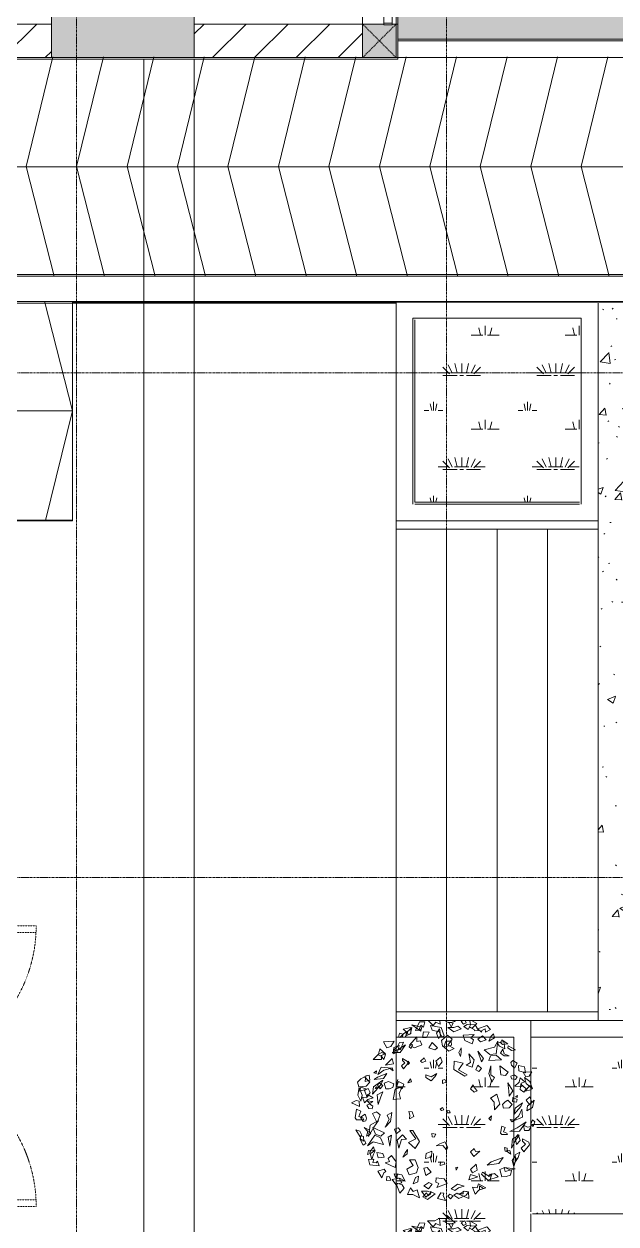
# Model space of a CAD drawing. Header units: millimetres. Extents: x 5359 to 218750, y -16347 to 109893.
# Drawn here: x 52440 to 55959, y 46376 to 53512 of the extents above; entities that cross this region are included whole.
import ezdxf

# ---------------------------------------------------------------- set-up
doc = ezdxf.new("R2010")
doc.units = ezdxf.units.MM
for name, pattern in [('Dash', [6, 3, -3]), ('Grid Line', [22.225, 12.7, -3.175, 3.175, -3.175]), ('IMPORT-Overhead', [3.96875, 2.38125, -1.5875]), ('NET VAN', [1.06, 0.53, -0.53])]:
    doc.linetypes.add(name, pattern=pattern)
for name, color, linetype, lineweight in [('0-1', 7, 'Continuous', 5), ('A-AREA-1', 41, 'IMPORT-Overhead', 9), ('A-DETL-GENF-2', 9, 'NET VAN', 9), ('A-DETL-THIN', 151, 'Continuous', 9), ('A-DOOR', 31, 'Continuous', 9), ('A-DOOR-FRAM', 31, 'Continuous', 9), ('A-FLOR', 192, 'Continuous', 9), ('A-FLOR-HRAL', 11, 'Continuous', 9), ('A-FLOR-PATT', 8, 'Continuous', 9), ('A-WALL', 113, 'Continuous', 9), ('A-WALL-3', 113, 'Continuous', 18), ('A-WALL-PATT-3', 111, 'Continuous', 9), ('G-IMPT', 8, 'Continuous', 9), ('L-PLNT', 71, 'Continuous', 9), ('M-EQPM', 50, 'Continuous', 9), ('S-BEAM-1', 9, 'Continuous', 9), ('S-COLS', 52, 'Continuous', 9), ('S-COLS-1', 253, 'Continuous', 5), ('S-COLS-2', 53, 'Continuous', 18), ('S-COLS-4', 52, 'Continuous', 18), ('S-COLS-5', 52, 'Dash', 9), ('S-COLS-HDLN', 52, 'Dash', 9), ('S-GRID-1', 1, 'Grid Line', 9), ('S-STRS', 31, 'Continuous', 9)]:
    doc.layers.add(name, color=color, linetype=linetype, lineweight=lineweight)
pattern_1 = [(45, (0, 0), (-124.4508, 124.4508), [])]
pattern_2 = [(0, (167.64, 11.2), (558.8, 558.8), [83.82, -16.764, 22.352, -16.764, -419.1]), (0, (167.64, 11.2), (558.8, 558.8), [-139.7, 83.82, -335.28]), (0, (139.7, 27.94), (558.8, 558.8), [55.88, -41.91, 83.82, -41.91, -335.28]), (0, (139.7, 27.94), (558.8, 558.8), [-223.52, 55.88, -279.4]), (0, (335.3, 251.46), (558.8, 558.8), [69.85, -27.94, 69.85, -391.16]), (0, (55.9, 363.2), (558.8, 558.8), [27.94, -55.88, 27.94, -447.04]), (90, (111.76, 363.2), (-558.8, 558.8), [50.292, -508.508]), (90, (279.4, 27.94), (-558.8, 558.8), [55.88, -502.92]), (90, (419.1, 251.46), (-558.8, 558.8), [55.88, -502.92]), (45, (352.04, 22.35), (0, 558.7996), [55.88, -734.383]), (135, (206.76, 22.35), (-558.7996, 0), [55.88, -734.383]), (63.435, (335.28, 25.15), (-0.0005, 558.8001), [55.88, -1193.635]), (75.964, (307.34, 27.94), (-0.00237, 558.80038), [55.88, -2248.111]), (75.964, (447.04, 251.46), (-0.00237, 558.80038), [44.704, -2259.287]), (75.964, (122.94, 363.22), (-0.00237, 558.80038), [39.116, -2264.875]), (104.036, (251.46, 27.94), (0.00237, 558.80038), [55.88, -2248.111]), (104.036, (391.16, 251.46), (0.00237, 558.80038), [44.704, -2259.287]), (104.036, (100.58, 363.22), (0.00237, 558.80038), [39.116, -2264.875]), (116.565, (223.52, 25.15), (0.0005, 558.8001), [55.88, -1193.634])]

# ---------------------------------------------------------------- blocks, each defined once
blk = doc.blocks.new('NCV_TKTC_KET CAU_rvt-1-TKCS_MB ĐỊNH VỊ CỔNG-HÀNG RÀO')
at = {"layer": 'S-COLS-1'}
blk.add_hatch(color=256, dxfattribs=at).paths.add_polyline_path([(53452.6, 53311.9), (53452.6, 53761.9), (52602.6, 53761.9), (52602.6, 53311.9)])
at = {"layer": 'S-BEAM-1'}
blk.add_line((54452.6, 56633.3), (54452.6, 53511.9), dxfattribs=at)
at = {"layer": 'S-COLS-2'}
for p, q in [((52602.6, 53761.9), (52602.6, 53311.9)), ((53452.6, 53311.9), (53452.6, 53761.9)), ((52602.6, 53311.9), (53452.6, 53311.9))]:
    blk.add_line(p, q, dxfattribs=at)
blk = doc.blocks.new('Railing - 50 x 10mm-1251311-TKCS_MB ĐỊNH VỊ CỔNG-HÀNG RÀO')
at = {"layer": 'A-FLOR-HRAL'}
for p, q in [((25, 5), (-25, 5)), ((-25, 5), (-25, -5)), ((25, -5), (25, 5)), ((-25, -5), (25, -5))]:
    blk.add_line(p, q, dxfattribs=at)
blk = doc.blocks.new('Railing - Railing-1598497-TKCS_MB ĐỊNH VỊ CỔNG-HÀNG RÀO')
at = {"layer": 'A-FLOR-HRAL'}
for p, q in [((54578.6, 56630.3), (54578.6, 53516.9)), ((54628.6, 53516.9), (54628.6, 56630.3))]:
    blk.add_line(p, q, dxfattribs=at)
for p in [(54603.6, 56635.3), (54603.6, 53511.9)]:
    blk.add_blockref('Railing - 50 x 10mm-1251311-TKCS_MB ĐỊNH VỊ CỔNG-HÀNG RÀO', p)
blk = doc.blocks.new('CAY BACH TRINH - CAY BACH TRINH_dwg-V306-TKCS_MB ĐỊNH VỊ CỔNG-HÀNG RÀO')
at = {"layer": 'G-IMPT', "flags": 128}
for points in [[(-578, 1452), (-505, 1613), (-404, 1608), (-431, 1511), (-482, 1548), (-505, 1489), (-486, 1456)], [(121, 1587), (40, 1602), (86, 1521)], [(533, 1553), (590, 1452), (520, 1446), (509, 1467), (423, 1512), (399, 1468), (319, 1525), (383, 1562)], [(-874, 1403), (-896, 1328), (-826, 1327), (-809, 1379)], [(-870, 1320), (-769, 1323), (-719, 1438), (-798, 1395)], [(-715, 1368), (-728, 1408), (-805, 1472), (-663, 1508), (-663, 1385)], [(-648, 1504), (-672, 1392), (-758, 1347), (-746, 1419), (-706, 1444)], [(-477, 1437), (-459, 1512), (-646, 1555)], [(-428, 1425), (-446, 1319), (-376, 1318), (-327, 1420)], [(-83, 1327), (-48, 1351), (-99, 1506), (-301, 1542), (-270, 1454), (-140, 1428)], [(-133, 1478), (-191, 1403), (-152, 1303), (-113, 1353)], [(14, 1366), (-94, 1266), (-74, 1166), (43, 1066), (140, 1116), (23, 1178), (101, 1291)], [(23, 1503), (131, 1428), (267, 1478), (209, 1528), (131, 1503)], [(511, 1378), (306, 1366), (335, 1266), (472, 1203), (501, 1278), (452, 1316)], [(579, 1478), (745, 1541), (813, 1466), (725, 1416), (716, 1478), (657, 1453), (647, 1416)], [(667, 1353), (579, 1291), (628, 1241), (735, 1278)], [(871, 1391), (823, 1341), (784, 1253), (891, 1316)], [(-1174, 1238), (-1112, 1130), (-1037, 1152), (-972, 1252)], [(-766, 1181), (-866, 1042), (-1009, 1038), (-900, 1094)], [(-996, 1019), (-915, 1047), (-883, 1171), (-978, 1137)], [(-989, 1076), (-860, 1099), (-799, 1231), (-876, 1225), (-913, 1152)], [(-697, 1145), (-671, 1210), (-634, 1180), (-660, 1114)], [(-556, 1333), (-692, 1179), (-600, 1129), (-460, 1181), (-492, 1255), (-553, 1247)], [(-269, 1228), (-328, 1128), (-220, 1091), (-172, 1128)], [(-50, 1140), (92, 1178), (86, 1252), (-14, 1249)], [(267, 1128), (228, 1041), (257, 966), (267, 1041)], [(696, 1091), (891, 1141), (949, 1253), (920, 1016), (803, 1003)], [(1064, 1244), (1080, 1108), (985, 1158), (937, 1212)], [(1027, 1278), (998, 1228), (1037, 1191), (1135, 1203)], [(1144, 1166), (1135, 1128), (1203, 1078), (1281, 1091)], [(-1364, 914), (-1208, 910), (-1218, 988), (-1136, 1017), (-1240, 1107), (-1267, 1010)], [(-1164, 910), (-1135, 1007), (-1204, 1044), (-1282, 1000), (-1216, 980)], [(-1010, 928), (-1137, 803), (-990, 828)], [(-840, 791), (-799, 735), (-718, 839), (-724, 876), (-821, 927), (-821, 894), (-775, 847)], [(-415, 941), (-483, 878), (-454, 853), (-386, 878)], [(-113, 953), (-201, 878), (-152, 778), (-84, 866)], [(413, 1016), (443, 853), (365, 803), (472, 766), (511, 903)], [(647, 866), (579, 1066), (686, 928)], [(813, 978), (784, 891), (1018, 903), (920, 991)], [(1047, 1103), (998, 1028), (1066, 978), (1164, 978), (1066, 1016)], [(-1302, 703), (-1351, 666), (-1312, 653)], [(-1279, 631), (-1217, 768), (-1027, 752), (-1169, 714)], [(-993, 702), (-1009, 756), (-1064, 751)], [(-717, 878), (-717, 816), (-688, 841)], [(140, 878), (131, 728), (335, 603), (384, 628), (218, 716), (306, 841)], [(579, 803), (540, 716), (599, 691), (647, 741)], [(823, 791), (784, 653), (842, 491), (891, 578), (823, 628)], [(988, 791), (1008, 628), (1096, 616), (1144, 678)], [(1261, 753), (1203, 803), (1193, 853), (1232, 891), (1310, 841)], [(1339, 702), (1463, 665), (1444, 774), (1337, 802)], [(1422, 673), (1471, 586), (1531, 604), (1583, 684)], [(-1595, 553), (-1527, 591), (-1429, 491), (-1497, 416), (-1634, 403), (-1653, 491)], [(-1424, 524), (-1440, 618), (-1501, 607), (-1513, 501)], [(-1380, 266), (-1361, 403), (-1185, 528), (-1224, 441)], [(-1109, 650), (-1174, 560), (-1345, 537), (-1285, 585)], [(-1283, 435), (-1251, 475), (-1188, 428), (-1232, 366)], [(-1065, 367), (-1127, 366), (-1158, 473), (-1082, 500), (-981, 458), (-1000, 389)], [(-942, 366), (-893, 503), (-795, 453), (-825, 366), (-873, 403)], [(-721, 477), (-654, 499), (-671, 550)], [(-220, 591), (-289, 516), (-386, 578), (-386, 628), (-289, 591), (-181, 653)], [(-74, 528), (-35, 541), (-6, 491), (-74, 466)], [(1135, 478), (1232, 328), (1164, 228), (1154, 328)], [(1310, 591), (1252, 628), (1193, 603), (1203, 553), (1281, 541)], [(1270, 413), (1394, 410), (1386, 473), (1452, 496), (1368, 568), (1347, 490)], [(1378, 453), (1369, 353), (1437, 303), (1476, 366)], [(1447, 578), (1476, 466), (1593, 366), (1544, 503)], [(-1597, 135), (-1570, 248), (-1626, 391), (-1648, 247)], [(-1619, 320), (-1482, 361), (-1595, 398)], [(-1363, 198), (-1471, 259), (-1494, 200), (-1562, 210), (-1523, 107), (-1467, 166)], [(-1478, 213), (-1422, 297), (-1459, 373), (-1523, 336)], [(-1328, 370), (-1279, 378), (-1302, 402)], [(-1274, 77), (-1290, 255), (-1183, 312), (-1221, 219)], [(-855, 181), (-881, 279), (-825, 405), (-958, 362), (-994, 169)], [(491, 441), (443, 366), (511, 303), (569, 328), (521, 378)], [(813, 191), (881, 116), (891, -22), (988, 78), (930, 266)], [(1319, 245), (1280, 215), (1311, 205)], [(1553, 425), (1451, 325), (1568, 345)], [(-1619, 40), (-1622, 139), (-1683, 152), (-1767, 105)], [(-1482, 60), (-1448, -1), (-1384, -6), (-1369, 43), (-1433, 90)], [(-1478, 141), (-1429, 91), (-1371, 128)], [(-74, 16), (-123, -9), (-94, -34), (-55, -22)], [(1085, 125), (1140, 155), (1218, 75), (1163, 15), (1054, 5), (1038, 75)], [(1310, 166), (1300, 116), (1222, 128), (1232, 203)], [(1256, -105), (1272, 5), (1412, 105), (1381, 35)], [(1476, 153), (1534, 78), (1583, 116), (1544, 216)], [(1624, 156), (1594, 16), (1487, -41), (1502, 50), (1551, 81)], [(-1595, -47), (-1673, -9), (-1702, -172), (-1673, -209), (-1536, -209), (-1556, -172), (-1634, -147)], [(-1515, -106), (-1486, -178), (-1501, -227), (-1553, -242), (-1599, -161)], [(-1449, -521), (-1419, -309), (-1263, -222), (-1351, -346)], [(-1291, -267), (-1232, -115), (-1304, -62), (-1376, -95)], [(-1145, -345), (-1046, -242), (-1021, -71), (-1105, -125), (-1069, -201)], [(-688, -191), (-610, -147), (-641, -60), (-704, -55), (-685, -122)], [(11, -79), (65, -80), (51, -44), (11, -37)], [(832, -134), (784, -184), (823, -222)], [(1179, -205), (1218, -245), (1264, -215)], [(1398, -9), (1408, -159), (1232, -234), (1339, -134)], [(1563, -293), (1595, -211), (1641, -250), (1609, -331)], [(-1604, -526), (-1578, -497), (-1615, -421), (-1690, -396)], [(-1489, -516), (-1411, -473), (-1448, -396), (-1534, -351), (-1465, -430)], [(-1224, -515), (-1157, -451), (-1369, -353), (-1324, -476)], [(-935, -470), (-860, -411), (-900, -361), (-966, -383)], [(-582, -741), (-504, -613), (-626, -407), (-681, -406), (-575, -561), (-711, -631)], [(1085, -355), (1023, -325), (999, -455), (1023, -485), (1132, -485), (1116, -455), (1054, -435)], [(1477, -247), (1352, -421), (1173, -426), (1309, -356)], [(1427, -309), (1447, -409), (1525, -409), (1573, -334), (1505, -346)], [(-1553, -680), (-1504, -649), (-1521, -598), (-1613, -563)], [(-1546, -521), (-1536, -609), (-1595, -596), (-1604, -509)], [(-1173, -669), (-1368, -622), (-1473, -694), (-1336, -498), (-1227, -542)], [(-1024, -493), (-1058, -702), (-1088, -530)], [(-888, -735), (-838, -578), (-745, -570), (-823, -487), (-921, -590)], [(-229, -532), (-269, -525), (-272, -467), (-200, -477)], [(-129, -656), (-34, -622), (23, -722), (0, -767), (-69, -688), (-193, -693)], [(1202, -735), (1225, -565), (1350, -495), (1280, -595)], [(1330, -484), (1271, -546), (1300, -671), (1369, -596)], [(1384, -736), (1435, -805), (1537, -675), (1529, -628), (1408, -565), (1408, -607), (1465, -665)], [(-1468, -852), (-1402, -831), (-1326, -772), (-1450, -777)], [(-1390, -946), (-1429, -809), (-1361, -709), (-1332, -796), (-1361, -846)], [(-1270, -915), (-1163, -901), (-1183, -834), (-1295, -817)], [(-1144, -1010), (-957, -1095), (-936, -993), (-1027, -873), (-1088, -926), (-1063, -982)], [(-811, -903), (-736, -844), (-727, -764), (-770, -826)], [(-393, -926), (-281, -901), (-277, -790), (-378, -835)], [(614, -795), (506, -893), (444, -803), (510, -740), (536, -796)], [(1124, -735), (1132, -805), (1085, -795), (1077, -725)], [(1193, -846), (1173, -780), (1104, -785)], [(1249, -1075), (1218, -965), (1272, -885), (1295, -955), (1272, -995)], [(1359, -809), (1271, -859), (1281, -984), (1330, -909)], [(-1251, -1066), (-1426, -1044), (-1452, -946), (-1351, -943), (-1371, -1002), (-1308, -1008), (-1282, -979)], [(-698, -1231), (-557, -1193), (-527, -1096), (-584, -953), (-693, -951), (-619, -1061), (-741, -1124)], [(-384, -1242), (-286, -1181), (-363, -1098), (-424, -1108)], [(-120, -1056), (-31, -1033), (-45, -997), (-117, -988)], [(176, -1143), (205, -1087), (168, -1096)], [(550, -1034), (443, -1134), (482, -1196), (569, -1146)], [(1048, -911), (967, -1024), (753, -1052), (829, -993)], [(1103, -1266), (1025, -1267), (986, -1133), (1081, -1099), (1208, -1151), (1184, -1238)], [(1066, -1096), (1086, -1171), (1271, -1121)], [(-1130, -1172), (-1165, -1196), (-1203, -1289), (-1280, -1164), (-1162, -1128)], [(-1117, -1335), (-1039, -1334), (-1059, -1267), (-1114, -1266)], [(-883, -1296), (-1010, -1321), (-942, -1409), (-834, -1384)], [(-771, -1348), (-831, -1232), (-975, -1212), (-947, -1284), (-866, -1298)], [(-622, -1399), (-535, -1360), (-523, -1254), (-580, -1280)], [(-180, -1469), (12, -1396), (-45, -1309), (-194, -1290), (-200, -1370), (-142, -1392)], [(411, -1324), (581, -1272), (441, -1226)], [(667, -1184), (647, -1221), (764, -1334), (959, -1271), (891, -1209), (764, -1246)], [(775, -1261), (835, -1251), (807, -1222)], [(-872, -1573), (-787, -1482), (-829, -1416), (-944, -1384)], [(-505, -1659), (-547, -1509), (-620, -1542), (-671, -1472), (-727, -1598), (-626, -1595)], [(-386, -1646), (-464, -1534), (-357, -1534), (-289, -1559)], [(-215, -1584), (-355, -1693), (-443, -1641), (-373, -1567), (-346, -1624), (-297, -1583), (-299, -1545)], [(-336, -1491), (-270, -1405), (-332, -1372), (-423, -1439)], [(323, -1445), (199, -1404), (83, -1492), (153, -1523), (221, -1476)], [(228, -1671), (131, -1609), (189, -1571), (209, -1584), (306, -1584), (306, -1534), (404, -1546), (365, -1609)], [(411, -1674), (406, -1550), (330, -1534), (226, -1592)], [(731, -1476), (595, -1400), (567, -1474), (481, -1461), (531, -1590), (600, -1516)], [(608, -1509), (686, -1484), (608, -1434)], [(-55, -1574), (-63, -1616), (-24, -1708), (-167, -1674), (-109, -1565)], [(69, -1680), (123, -1624), (62, -1590), (23, -1629)]]:
    blk.add_lwpolyline(points, close=True, dxfattribs=at)
for points in [[(-342, 1637), (-250, 1541), (-201, 1603), (-123, 1566), (-128, 1637)], [(-23, 1637), (-25, 1628), (43, 1591), (160, 1616), (135, 1637)], [(307, 1637), (267, 1616), (316, 1566), (365, 1591), (343, 1637)], [(423, 1516), (443, 1553), (434, 1637)], [(459, 1637), (560, 1578), (472, 1491), (423, 1516)]]:
    blk.add_lwpolyline(points, dxfattribs=at)
blk = doc.blocks.new('CAY BACH TRINH - CAY BACH TRINH-V307-TKCS_MB ĐỊNH VỊ CỔNG-HÀNG RÀO')
at = {"xscale": 0.3200000000000001, "yscale": 0.3200000000000001, "zscale": 0.3200000000000001}
blk.add_blockref('CAY BACH TRINH - CAY BACH TRINH_dwg-V306-TKCS_MB ĐỊNH VỊ CỔNG-HÀNG RÀO', (0, 0), dxfattribs=at)
blk = doc.blocks.new('CAY BACH TRINH - CAY BACH TRINH_dwg-V308-TKCS_MB ĐỊNH VỊ CỔNG-HÀNG RÀO')
at = {"layer": 'G-IMPT'}
for p, q in [((1250, 1108), (1144, 1166)), ((1568, 345), (1562, 375)), ((-937, 174), (-855, 181)), ((1562, 92), (1624, 156)), ((-1376, -95), (-1291, -267)), ((1250, -214), (1179, -205)), ((1250, -649), (1202, -735)), ((1250, -1119), (1066, -1096))]:
    blk.add_line(p, q, dxfattribs=at)
at = {"layer": 'G-IMPT', "flags": 128}
for points in [[(-578, 1452), (-505, 1613), (-404, 1608), (-431, 1511), (-482, 1548), (-505, 1489), (-486, 1456)], [(-357, 1653), (-250, 1541), (-201, 1603), (-123, 1566), (-133, 1703), (-220, 1653)], [(7, 1749), (-25, 1628), (43, 1591), (160, 1616)], [(121, 1587), (40, 1602), (86, 1521)], [(335, 1653), (267, 1616), (316, 1566), (365, 1591)], [(533, 1553), (590, 1452), (520, 1446), (509, 1467), (423, 1512), (399, 1468), (319, 1525), (383, 1562)], [(423, 1516), (443, 1553), (433, 1653), (560, 1578), (472, 1491)], [(-874, 1403), (-896, 1328), (-826, 1327), (-809, 1379)], [(-870, 1320), (-769, 1323), (-719, 1438), (-798, 1395)], [(-715, 1368), (-728, 1408), (-805, 1472), (-663, 1508), (-663, 1385)], [(-648, 1504), (-672, 1392), (-758, 1347), (-746, 1419), (-706, 1444)], [(-477, 1437), (-459, 1512), (-646, 1555)], [(-428, 1425), (-446, 1319), (-376, 1318), (-327, 1420)], [(-83, 1327), (-48, 1351), (-99, 1506), (-301, 1542), (-270, 1454), (-140, 1428)], [(-133, 1478), (-191, 1403), (-152, 1303), (-113, 1353)], [(14, 1366), (-94, 1266), (-74, 1166), (43, 1066), (140, 1116), (23, 1178), (101, 1291)], [(23, 1503), (131, 1428), (267, 1478), (209, 1528), (131, 1503)], [(511, 1378), (306, 1366), (335, 1266), (472, 1203), (501, 1278), (452, 1316)], [(579, 1478), (745, 1541), (813, 1466), (725, 1416), (716, 1478), (657, 1453), (647, 1416)], [(667, 1353), (579, 1291), (628, 1241), (735, 1278)], [(871, 1391), (823, 1341), (784, 1253), (891, 1316)], [(-697, 1145), (-671, 1210), (-634, 1180), (-660, 1114)], [(-556, 1333), (-692, 1179), (-600, 1129), (-460, 1181), (-492, 1255), (-553, 1247)], [(-269, 1228), (-328, 1128), (-220, 1091), (-172, 1128)], [(-50, 1140), (92, 1178), (86, 1252), (-14, 1249)], [(267, 1128), (228, 1041), (257, 966), (267, 1041)], [(696, 1091), (891, 1141), (949, 1253), (920, 1016), (803, 1003)], [(1064, 1244), (1080, 1108), (985, 1158), (937, 1212)], [(1027, 1278), (998, 1228), (1037, 1191), (1135, 1203)], [(-840, 791), (-799, 735), (-718, 839), (-724, 876), (-821, 927), (-821, 894), (-775, 847)], [(-415, 941), (-483, 878), (-454, 853), (-386, 878)], [(-113, 953), (-201, 878), (-152, 778), (-84, 866)], [(413, 1016), (443, 853), (365, 803), (472, 766), (511, 903)], [(647, 866), (579, 1066), (686, 928)], [(813, 978), (784, 891), (1018, 903), (920, 991)], [(1047, 1103), (998, 1028), (1066, 978), (1164, 978), (1066, 1016)], [(-717, 878), (-717, 816), (-688, 841)], [(140, 878), (131, 728), (335, 603), (384, 628), (218, 716), (306, 841)], [(579, 803), (540, 716), (599, 691), (647, 741)], [(823, 791), (784, 653), (842, 491), (891, 578), (823, 628)], [(988, 791), (1008, 628), (1096, 616), (1144, 678)], [(-721, 477), (-654, 499), (-671, 550)], [(-220, 591), (-289, 516), (-386, 578), (-386, 628), (-289, 591), (-181, 653)], [(-74, 528), (-35, 541), (-6, 491), (-74, 466)], [(1135, 478), (1232, 328), (1164, 228), (1154, 328)], [(491, 441), (443, 366), (511, 303), (569, 328), (521, 378)], [(813, 191), (881, 116), (891, -22), (988, 78), (930, 266)], [(-74, 16), (-123, -9), (-94, -34), (-55, -22)], [(1085, 125), (1140, 155), (1218, 75), (1163, 15), (1054, 5), (1038, 75)], [(-1515, -106), (-1486, -178), (-1501, -227), (-1553, -242), (-1599, -161)], [(-1449, -521), (-1419, -309), (-1263, -222), (-1351, -346)], [(-688, -191), (-610, -147), (-641, -60), (-704, -55), (-685, -122)], [(11, -79), (65, -80), (51, -44), (11, -37)], [(832, -134), (784, -184), (823, -222)], [(1563, -293), (1595, -211), (1641, -250), (1609, -331)], [(-1604, -526), (-1578, -497), (-1615, -421), (-1690, -396)], [(-1489, -516), (-1411, -473), (-1448, -396), (-1534, -351), (-1465, -430)], [(-1224, -515), (-1157, -451), (-1369, -353), (-1324, -476)], [(-935, -470), (-860, -411), (-900, -361), (-966, -383)], [(-582, -741), (-504, -613), (-626, -407), (-681, -406), (-575, -561), (-711, -631)], [(1085, -355), (1023, -325), (999, -455), (1023, -485), (1132, -485), (1116, -455), (1054, -435)], [(-1553, -680), (-1504, -649), (-1521, -598), (-1613, -563)], [(-1546, -521), (-1536, -609), (-1595, -596), (-1604, -509)], [(-1173, -669), (-1368, -622), (-1473, -694), (-1336, -498), (-1227, -542)], [(-1024, -493), (-1058, -702), (-1088, -530)], [(-888, -735), (-838, -578), (-745, -570), (-823, -487), (-921, -590)], [(-229, -532), (-269, -525), (-272, -467), (-200, -477)], [(-129, -656), (-34, -622), (23, -722), (0, -767), (-69, -688), (-193, -693)], [(-1468, -852), (-1402, -831), (-1326, -772), (-1450, -777)], [(-1390, -946), (-1429, -809), (-1361, -709), (-1332, -796), (-1361, -846)], [(-1270, -915), (-1163, -901), (-1183, -834), (-1295, -817)], [(-1144, -1010), (-957, -1095), (-936, -993), (-1027, -873), (-1088, -926), (-1063, -982)], [(-811, -903), (-736, -844), (-727, -764), (-770, -826)], [(-393, -926), (-281, -901), (-277, -790), (-378, -835)], [(614, -795), (506, -893), (444, -803), (510, -740), (536, -796)], [(1124, -735), (1132, -805), (1085, -795), (1077, -725)], [(1193, -846), (1173, -780), (1104, -785)], [(-1251, -1066), (-1426, -1044), (-1452, -946), (-1351, -943), (-1371, -1002), (-1308, -1008), (-1282, -979)], [(-698, -1231), (-557, -1193), (-527, -1096), (-584, -953), (-693, -951), (-619, -1061), (-741, -1124)], [(-384, -1242), (-286, -1181), (-363, -1098), (-424, -1108)], [(-120, -1056), (-31, -1033), (-45, -997), (-117, -988)], [(176, -1143), (205, -1087), (168, -1096)], [(550, -1034), (443, -1134), (482, -1196), (569, -1146)], [(1048, -911), (967, -1024), (753, -1052), (829, -993)], [(1103, -1266), (1025, -1267), (986, -1133), (1081, -1099), (1208, -1151), (1184, -1238)], [(-1130, -1172), (-1165, -1196), (-1203, -1289), (-1280, -1164), (-1162, -1128)], [(-1117, -1335), (-1039, -1334), (-1059, -1267), (-1114, -1266)], [(-883, -1296), (-1010, -1321), (-942, -1409), (-834, -1384)], [(-771, -1348), (-831, -1232), (-975, -1212), (-947, -1284), (-866, -1298)], [(-622, -1399), (-535, -1360), (-523, -1254), (-580, -1280)], [(-180, -1469), (12, -1396), (-45, -1309), (-194, -1290), (-200, -1370), (-142, -1392)], [(411, -1324), (581, -1272), (441, -1226)], [(667, -1184), (647, -1221), (764, -1334), (959, -1271), (891, -1209), (764, -1246)], [(775, -1261), (835, -1251), (807, -1222)], [(-872, -1573), (-787, -1482), (-829, -1416), (-944, -1384)], [(-505, -1659), (-547, -1509), (-620, -1542), (-671, -1472), (-727, -1598), (-626, -1595)], [(-386, -1646), (-464, -1534), (-357, -1534), (-289, -1559)], [(-215, -1584), (-355, -1693), (-443, -1641), (-373, -1567), (-346, -1624), (-297, -1583), (-299, -1545)], [(-336, -1491), (-270, -1405), (-332, -1372), (-423, -1439)], [(323, -1445), (199, -1404), (83, -1492), (153, -1523), (221, -1476)], [(228, -1671), (131, -1609), (189, -1571), (209, -1584), (306, -1584), (306, -1534), (404, -1546), (365, -1609)], [(411, -1674), (406, -1550), (330, -1534), (226, -1592)], [(731, -1476), (595, -1400), (567, -1474), (481, -1461), (531, -1590), (600, -1516)], [(608, -1509), (686, -1484), (608, -1434)], [(-55, -1574), (-63, -1616), (-24, -1708), (-167, -1674), (-109, -1565)], [(69, -1680), (123, -1624), (62, -1590), (23, -1629)]]:
    blk.add_lwpolyline(points, close=True, dxfattribs=at)
for points in [[(-937, 1085), (-860, 1099), (-799, 1231), (-876, 1225), (-913, 1152), (-937, 1128)], [(-766, 1181), (-866, 1042), (-937, 1040)], [(-937, 1075), (-900, 1094), (-766, 1181)], [(-937, 1039), (-915, 1047), (-883, 1171), (-937, 1151)], [(1144, 1166), (1135, 1128), (1203, 1078), (1250, 1086)], [(1250, 763), (1203, 803), (1193, 853), (1232, 891), (1250, 879)], [(1562, 652), (1583, 684), (1562, 682)], [(-937, 378), (-893, 503), (-795, 453), (-825, 366), (-873, 403), (-937, 368)], [(1250, 628), (1193, 603), (1203, 553), (1250, 546)], [(1562, 392), (1593, 366), (1562, 451)], [(-855, 181), (-881, 279), (-825, 405), (-937, 369)], [(1250, 124), (1222, 128), (1232, 203), (1250, 195)], [(1562, 100), (1583, 116), (1562, 169)], [(1624, 156), (1594, 16), (1562, -1)], [(-1688, -92), (-1702, -172), (-1673, -209), (-1536, -209), (-1556, -172), (-1634, -147), (-1612, -92)], [(-1291, -267), (-1232, -115), (-1263, -92)], [(-1145, -345), (-1046, -242), (-1024, -92)], [(-1054, -92), (-1105, -125), (-1069, -201), (-1145, -345)], [(1179, -205), (1218, -245), (1250, -224)], [(1250, -226), (1232, -234), (1250, -217)], [(1250, -424), (1173, -426), (1250, -386)], [(1562, -351), (1573, -334), (1562, -336)], [(1202, -735), (1225, -565), (1250, -551)], [(1066, -1096), (1086, -1171), (1250, -1127)], [(1249, -1075), (1218, -965), (1250, -917)]]:
    blk.add_lwpolyline(points, dxfattribs=at)
blk = doc.blocks.new('CAY BACH TRINH - CAY BACH TRINH-V309-TKCS_MB ĐỊNH VỊ CỔNG-HÀNG RÀO')
at = {"xscale": 0.3200000000000001, "yscale": 0.3200000000000001, "zscale": 0.3200000000000001}
blk.add_blockref('CAY BACH TRINH - CAY BACH TRINH_dwg-V308-TKCS_MB ĐỊNH VỊ CỔNG-HÀNG RÀO', (0, 0), dxfattribs=at)
blk = doc.blocks.new('TKTC_NAP THAM BE NUOC NGAM_260130 - TKTC_XREF_260130_NAP THAM BE NUOC NGAM_dwg-4013458-TKCS_MB ĐỊNH VỊ CỔNG-HÀNG RÀO')
at = {"layer": 'G-IMPT'}
for p, q in [((-150009, 148879.7), (-150009, 140124.7)), ((-149709, 148879.7), (-149709, 140124.7))]:
    blk.add_line(p, q, dxfattribs=at)
at = {"layer": 'G-IMPT', "flags": 128}
blk.add_lwpolyline([(-135209, 141315.1), (-135209, 153614.7), (-142034, 153614.7), (-142034, 148889.7), (-148499, 148889.7)], dxfattribs=at)
blk = doc.blocks.new('TKTC_NAP THAM BE NUOC NGAM_260130 - NẮP THĂM BỂ NƯỚC NGẦM-2336355-TKCS_MB ĐỊNH VỊ CỔNG-HÀNG RÀO')
blk.add_blockref('TKTC_NAP THAM BE NUOC NGAM_260130 - TKTC_XREF_260130_NAP THAM BE NUOC NGAM_dwg-4013458-TKCS_MB ĐỊNH VỊ CỔNG-HÀNG RÀO', (150009, -139814.7))
blk = doc.blocks.new('Top Rail Type - Top Rail_Internal_-2412085-TKCS_MB ĐỊNH VỊ CỔNG-HÀNG RÀO')
at = {"layer": 'A-FLOR-HRAL'}
for p, q in [((54652.6, 47586.7), (54652.6, 47636.7)), ((54652.6, 47636.7), (55852.6, 47636.7)), ((55852.6, 47636.7), (55852.6, 47586.7)), ((55852.6, 47586.7), (54652.6, 47586.7))]:
    blk.add_line(p, q, dxfattribs=at)
blk = doc.blocks.new('Top Rail Type - Top Rail_Internal_-V313-TKCS_MB ĐỊNH VỊ CỔNG-HÀNG RÀO')
at = {"layer": 'A-FLOR-HRAL'}
for p, q in [((54652.6, 47586.7), (54652.6, 47636.7)), ((55852.6, 47636.7), (54652.6, 47636.7)), ((55852.6, 47586.7), (55852.6, 47636.7)), ((55852.6, 47586.7), (54652.6, 47586.7))]:
    blk.add_line(p, q, dxfattribs=at)
blk = doc.blocks.new('Top Rail Type - Top Rail_Internal_-2412096-TKCS_MB ĐỊNH VỊ CỔNG-HÀNG RÀO')
at = {"layer": 'A-FLOR-HRAL'}
for p, q in [((54652.6, 50507.5), (54652.6, 50557.5)), ((54652.6, 50557.5), (55819.3, 50557.5)), ((55852.6, 50557.5), (55852.6, 50507.5)), ((55852.6, 50507.5), (54652.6, 50507.5))]:
    blk.add_line(p, q, dxfattribs=at)
blk = doc.blocks.new('Top Rail Type - Top Rail_Internal_-V314-TKCS_MB ĐỊNH VỊ CỔNG-HÀNG RÀO')
at = {"layer": 'A-FLOR-HRAL'}
for p, q in [((54652.6, 50507.5), (54652.6, 50557.5)), ((55819.3, 50557.5), (54652.6, 50557.5)), ((55852.6, 50507.5), (55852.6, 50557.5)), ((55852.6, 50507.5), (54652.6, 50507.5))]:
    blk.add_line(p, q, dxfattribs=at)
blk = doc.blocks.new('FD_07 - DIG_01-1800x2200-CỬA ĐI 2 CÁNH 2-2150742-TKCS_MB ĐỊNH VỊ CỔNG-HÀNG RÀO')
at = {"layer": 'A-DETL-GENF-2'}
for p, q in [((-860, 960), (-860, 100)), ((-820, 960), (-860, 960)), ((-820, 100), (-820, 960)), ((820, 100), (820, 960)), ((820, 960), (860, 960)), ((860, 960), (860, 100)), ((-860, 100), (-820, 100)), ((860, 100), (820, 100)), ((-835, -960), (-835, -100)), ((-835, -100), (-795, -100)), ((-795, -100), (-795, -960)), ((835, -100), (795, -100)), ((795, -100), (795, -960)), ((835, -960), (835, -100)), ((-795, -960), (-835, -960)), ((795, -960), (835, -960))]:
    blk.add_line(p, q, dxfattribs=at)
for centre, start, end in [((-860, 100), 0, 87.33412), ((860, 100), 92.66588, 180), ((-835, -100), 272.66588, 360), ((835, -100), 180, 267.33412)]:
    blk.add_arc(centre, 860, start, end, dxfattribs=at)
at = {"layer": 'A-DOOR'}
for p, q in [((-860, 100), (860, 100)), ((850, -100), (-850, -100))]:
    blk.add_line(p, q, dxfattribs=at)
at = {"layer": 'A-DOOR-FRAM'}
for p, q in [((-860, 100), (-900, 100)), ((-900, 100), (-900, -100)), ((-860, 60), (-860, 100)), ((900, 100), (860, 100)), ((860, 100), (860, 60)), ((900, -100), (900, 100)), ((-850, 60), (-860, 60)), ((-850, -100), (-850, 60)), ((860, 60), (850, 60)), ((850, 60), (850, -100)), ((-900, -100), (-850, -100)), ((850, -100), (900, -100))]:
    blk.add_line(p, q, dxfattribs=at)
blk = doc.blocks.new('G1_SOF - BO TRU - 200x200-3050151-TKCS_MB ĐỊNH VỊ CỔNG-HÀNG RÀO')
at = {"layer": 'S-COLS-HDLN'}
for p, q in [((-100, 100), (100, -100)), ((100, 100), (-100, -100))]:
    blk.add_line(p, q, dxfattribs=at)

msp = doc.modelspace()

# ---------------------------------------------------------------- hatches: boundary and pattern name
at = {"layer": 'A-FLOR-PATT'}
h = msp.add_hatch(dxfattribs=at)
h.set_pattern_fill('FP_14', color=256, style=0, pattern_type=2)
h.set_pattern_definition(pattern_2)
h.paths.add_polyline_path([(58617.9, 53421.9), (60142.5, 53421.9), (60143.5, 55396.3), (60152.5, 55396.3), (60152.5, 55386.3), (62152.6, 55386.3), (62152.6, 55396.3), (62264.5, 55404), (62363.6, 55422.4), (62460.7, 55452.1), (62556.4, 55494.2), (62631.4, 55536.5), (62713.7, 55596.1), (62789, 55664.9), (62859.7, 55747.3), (62914.6, 55828.1), (62954.4, 55900.2), (62992.6, 55992.4), (63020.3, 56088.3), (63037, 56186.7), (63042.6, 56286.3), (63042.1, 61272.4), (63034.9, 61462.3), (63015.3, 61651.4), (62983.2, 61838.9), (62938.5, 62025), (62881.4, 62208.3), (62811.9, 62388), (62731.2, 62561.6), (62635.7, 62735.2), (62551.3, 62870.1), (62422.4, 63045.9), (62319, 63170.9), (62188.6, 63309.2), (62048.9, 63438.9), (61900.8, 63559.3), (61744.8, 63669.8), (61581.4, 63770.1), (61411, 63859.5), (61234, 63937.8), (61050.3, 64004.7), (60898.6, 64050.6), (60714.7, 64093.3), (60528.6, 64124), (60340.9, 64142.4), (60152.6, 64148.6), (60152.6, 64158.6), (54662.6, 64158.6), (54661.5, 61501.9), (53462.6, 61501.9), (53462.6, 61511.9), (53452.6, 61511.9), (53452.7, 60435.3), (53462.6, 60435.3), (53463.1, 56843.3), (54662.6, 56843.3), (54662.6, 53421.9), (54680.5, 53421.9)])
h = msp.add_hatch(dxfattribs=at)
h.set_pattern_fill('FP_6', color=256, style=0, pattern_type=2)
h.set_pattern_definition([(50, (0, 0), (480.9661, -42.0786), [50.292, -553.212]), (355, (0, 0), (-93.0416, 504.3895), [40.234, -442.57]), (100.451, (40.1, -3.5), (387.9285, 462.3076), [42.742, -470.158]), (46.184, (0, 134.1), (715.649, -110.993), [75.438, -829.818]), (96.636, (59.64, 124.86), (626.7424, 653.2084), [64.112, -705.237]), (351.184, (0, 134.1), (626.7496, 653.2024), [60.35, -663.854]), (21, (67.06, 100.6), (400.2623, -269.9797), [50.292, -553.212]), (326, (67.06, 100.6), (163.1568, 486.2564), [40.234, -442.57]), (71.451, (100.4, 78.1), (563.421, 216.272), [42.742, -470.158]), (37.5, (0, 0), (8.15385, 223.22557), [7.376, -429.829, 7.376, -441.899, -444.246]), (37.5, (0, 0), (8.15385, 223.22557), [-886.48, 7.376, -436.87]), (7.5, (0, 0), (176.404, 264.477), [7.376, -248.778, 7.376, -419.771, -169.316]), (7.5, (0, 0), (176.404, 264.477), [-683.301, 7.376, -161.94]), (327.5, (-149.53, 0), (357.96023, -15.12452), [7.376, -160.264, 7.376, -515.661, -694.03]), (327.5, (-149.53, 0), (357.96023, -15.12452), [-690.677, 7.376, -686.653]), (317.5, (-216.6, 0), (391.0616, 67.1262), [7.376, -210.556, 7.376, -339.974, -492.862]), (317.5, (-216.6, 0), (391.0616, 67.1262), [-565.282, 7.376, -485.485])])
h.paths.add_polyline_path([(57252.6, 47586.3), (57252.6, 47586.3), (57252.6, 51861.9), (55852.6, 51861.9), (55852.6, 47586.3), (57252.6, 47586.3)])
h = msp.add_hatch(dxfattribs=at)
h.set_pattern_fill('FP_14', color=256, style=0, pattern_type=2)
h.set_pattern_definition(pattern_2)
h.paths.add_polyline_path([(55742.6, 50657.5), (55752.6, 50657.5), (55752.6, 51761.9), (54752.6, 51761.9), (54752.6, 51751.9), (54762.6, 51751.9), (54762.6, 50667.5), (55742.6, 50667.5)])
h = msp.add_hatch(dxfattribs=at)
h.set_pattern_fill('FP_14', color=256, style=0, pattern_type=2)
h.set_pattern_definition(pattern_2)
h.paths.add_polyline_path([(54896.9, 45237.4), (55352.6, 45237.4), (55352.6, 47486.3), (54652.6, 47486.3), (54652.6, 45836.9), (52937.6, 45836.9), (52937.6, 45237.4), (54652.6, 45237.4)])
h = msp.add_hatch(dxfattribs=at)
h.set_pattern_fill('FP_14', color=256, style=0, pattern_type=2)
h.set_pattern_definition(pattern_2)
h.paths.add_polyline_path([(61038.7, 46437.4), (61127.6, 46437.4), (61127.6, 47486.3), (55452.6, 47486.3), (55453.5, 46437.4), (58617.9, 46437.4)])
at = {"layer": 'A-WALL-PATT-3'}
h = msp.add_hatch(dxfattribs=at)
h.set_pattern_fill('FP_1', color=256, style=0, pattern_type=2)
h.set_pattern_definition(pattern_1)
h.paths.add_polyline_path([(48852.6, 53311.9), (52602.6, 53311.9), (52602.6, 53511.9), (48852.6, 53511.9)])
h = msp.add_hatch(dxfattribs=at)
h.set_pattern_fill('FP_1', color=256, style=0, pattern_type=2)
h.set_pattern_definition(pattern_1)
h.paths.add_polyline_path([(53452.6, 53311.9), (54452.6, 53311.9), (54452.6, 53511.9), (53452.6, 53511.9)])
at = {"layer": 'S-COLS-1'}
msp.add_hatch(color=256, dxfattribs=at).paths.add_polyline_path([(54628.6, 53311.9), (54652.6, 53311.9), (54652.6, 53511.9), (54628.6, 53511.9), (54628.6, 53506.9), (54578.6, 53506.9), (54578.6, 53511.9), (54452.6, 53511.9), (54452.6, 53311.9), (54578.6, 53311.9)])

# ---------------------------------------------------------------- linework, layer by layer
at = {"layer": 'A-AREA-1'}
for p, q in [((52727.6, 50557.5), (52727.6, 51857.5)), ((52727.6, 51857.5), (57252.6, 51857.5)), ((54652.6, 51857.5), (54652.6, 50557.5)), ((52727.6, 50557.5), (51662.3, 50557.5)), ((55852.6, 50557.9), (55852.6, 47586.7)), ((54652.6, 50507.5), (54652.6, 47636.7)), ((54652.6, 47636.7), (54652.6, 50507.5)), ((54652.6, 46036.9), (54652.6, 47586.7)), ((55852.6, 47586.7), (55819.3, 47586.7))]:
    msp.add_line(p, q, dxfattribs=at)
at = {"layer": 'A-DETL-THIN'}
for p, q in [((50352.5, 53311.9), (59152.5, 53311.9)), ((59152.5, 53311.9), (50352.5, 53311.9)), ((52452.5, 52663.9), (52611.8, 53315.9)), ((52752.5, 52663.9), (52911.8, 53315.9)), ((53052.5, 52663.9), (53211.8, 53315.9)), ((53352.5, 52663.9), (53511.8, 53315.9)), ((53652.5, 52663.9), (53811.8, 53315.9)), ((53952.5, 52663.9), (54111.8, 53315.9)), ((54252.5, 52663.9), (54411.8, 53315.9)), ((54552.5, 52663.9), (54711.8, 53315.9)), ((54852.5, 52663.9), (55011.8, 53315.9)), ((55152.5, 52663.9), (55311.8, 53315.9)), ((55452.5, 52663.9), (55611.8, 53315.9)), ((55752.5, 52663.9), (55911.8, 53315.9)), ((52452.5, 52663.9), (52619.2, 52011.9)), ((52752.5, 52663.9), (52919.2, 52011.9)), ((53052.5, 52663.9), (53219.2, 52011.9)), ((53352.5, 52663.9), (53519.2, 52011.9)), ((53652.5, 52663.9), (53819.2, 52011.9)), ((53952.5, 52663.9), (54119.2, 52011.9)), ((54252.5, 52663.9), (54419.2, 52011.9)), ((54552.5, 52663.9), (54719.2, 52011.9)), ((54852.5, 52663.9), (55019.2, 52011.9)), ((55152.5, 52663.9), (55319.2, 52011.9)), ((55452.5, 52663.9), (55619.2, 52011.9)), ((55752.5, 52663.9), (55919.2, 52011.9)), ((50352.5, 52661.9), (59152.5, 52661.9)), ((59152.5, 52011.9), (50352.5, 52011.9)), ((50352.5, 52011.9), (59152.5, 52011.9)), ((52652.6, 51861.9), (50352.5, 51861.9)), ((52652.6, 51861.9), (50952.5, 51861.9)), ((52727.6, 51211.9), (52560.9, 51863.9)), ((52727.6, 50561.9), (52727.6, 51861.9)), ((52727.6, 51211.9), (50352.5, 51211.9)), ((52727.6, 51211.9), (52568.2, 50559.9)), ((50352.5, 50561.9), (52652.6, 50561.9)), ((50352.5, 50561.9), (52727.6, 50561.9))]:
    msp.add_line(p, q, dxfattribs=at)
at = {"layer": 'A-FLOR'}
for p, q in [((52727.6, 51851.9), (52727.6, 50561.9)), ((52727.6, 50561.9), (51662.5, 50561.9)), ((54652.6, 47636.7), (54652.6, 50507.5)), ((54652.6, 45836.9), (54652.6, 47586.7))]:
    msp.add_line(p, q, dxfattribs=at)
at = {"layer": 'A-WALL'}
for p, q in [((54652.6, 53511.9), (54652.6, 56625.2)), ((54662.6, 56625.2), (54662.6, 53511.9)), ((54452.6, 53311.9), (54452.6, 53511.9)), ((54662.6, 53421.9), (60152.5, 53421.9)), ((54662.6, 53411.9), (60152.5, 53411.9)), ((60252.5, 53311.9), (54662.6, 53311.9)), ((50342.5, 52021.9), (59162.5, 52021.9)), ((59152.5, 52011.9), (50352.5, 52011.9)), ((54652.6, 51851.9), (50342.5, 51851.9)), ((50352.5, 51861.9), (59152.5, 51861.9)), ((54652.6, 50557.5), (54652.6, 51861.9)), ((55852.6, 51851.9), (55852.6, 50557.5)), ((55752.6, 51761.9), (54752.6, 51761.9)), ((54752.6, 50657.5), (54752.6, 51761.9)), ((54762.6, 51751.9), (54762.6, 50667.5)), ((55752.6, 50657.5), (55752.6, 51761.9)), ((54762.6, 50667.5), (55742.6, 50667.5)), ((54762.6, 50657.5), (55742.6, 50657.5)), ((55819.3, 50557.5), (55852.6, 50557.5)), ((54652.6, 47586.3), (75927.6, 47586.3)), ((55452.6, 47586.3), (55452.6, 46447.4)), ((55352.6, 47486.3), (54652.6, 47486.3)), ((55352.6, 45237.4), (55352.6, 47486.3)), ((75827.6, 47486.3), (55452.6, 47486.3)), ((55452.6, 46437.4), (55452.6, 45137.4)), ((55462.6, 46437.4), (75927.6, 46437.4))]:
    msp.add_line(p, q, dxfattribs=at)
at = {"layer": 'A-WALL-3'}
for p, q in [((52602.6, 53511.9), (48852.6, 53511.9)), ((52602.6, 53311.9), (52602.6, 53511.9)), ((54452.6, 53511.9), (53452.6, 53511.9)), ((53452.6, 53511.9), (53452.6, 53311.9)), ((54662.6, 53511.9), (54652.6, 53511.9)), ((54652.6, 53511.9), (54652.6, 53311.9)), ((54662.6, 53301.9), (54662.6, 53511.9)), ((54652.6, 53311.9), (48852.5, 53311.9)), ((48862.5, 53301.9), (54662.6, 53301.9))]:
    msp.add_line(p, q, dxfattribs=at)
at = {"layer": 'S-COLS'}
msp.add_line((54452.6, 53511.9), (54452.6, 53311.9), dxfattribs=at)
at = {"layer": 'S-COLS-4'}
for p, q in [((54578.6, 53511.9), (54452.6, 53511.9)), ((54652.6, 53511.9), (54628.6, 53511.9)), ((54652.6, 53311.9), (54652.6, 53511.9)), ((54452.6, 53311.9), (54652.6, 53311.9))]:
    msp.add_line(p, q, dxfattribs=at)
at = {"layer": 'S-GRID-1'}
for p, q in [((52752.6, 13102.5), (52752.6, 80482.7)), ((54952.6, 13102.5), (54952.6, 80482.7)), ((135474.6, 51436.9), (24837.1, 51436.9)), ((135474.6, 48436.9), (24837.1, 48436.9))]:
    msp.add_line(p, q, dxfattribs=at)
at = {"layer": 'S-STRS'}
for p, q in [((54652.6, 47636.7), (54652.6, 50507.5)), ((54952.6, 47636.7), (54952.6, 50507.5)), ((55252.6, 47636.7), (55252.6, 50507.5)), ((55552.6, 47636.7), (55552.6, 50507.5)), ((55852.6, 47636.7), (55852.6, 50507.5))]:
    msp.add_line(p, q, dxfattribs=at)

# ---------------------------------------------------------------- block references
at = {"layer": '0-1'}
msp.add_blockref('NCV_TKTC_KET CAU_rvt-1-TKCS_MB ĐỊNH VỊ CỔNG-HÀNG RÀO', (0, 0), dxfattribs=at)
at = {"layer": 'A-DOOR', "rotation": 89.99999999999993}
msp.add_blockref('FD_07 - DIG_01-1800x2200-CỬA ĐI 2 CÁNH 2-2150742-TKCS_MB ĐỊNH VỊ CỔNG-HÀNG RÀO', (51552.5, 47314.6), dxfattribs=at)
at = {"layer": 'A-FLOR-HRAL'}
for name in ['Railing - Railing-1598497-TKCS_MB ĐỊNH VỊ CỔNG-HÀNG RÀO', 'Top Rail Type - Top Rail_Internal_-2412096-TKCS_MB ĐỊNH VỊ CỔNG-HÀNG RÀO', 'Top Rail Type - Top Rail_Internal_-V314-TKCS_MB ĐỊNH VỊ CỔNG-HÀNG RÀO', 'Top Rail Type - Top Rail_Internal_-2412085-TKCS_MB ĐỊNH VỊ CỔNG-HÀNG RÀO', 'Top Rail Type - Top Rail_Internal_-V313-TKCS_MB ĐỊNH VỊ CỔNG-HÀNG RÀO']:
    msp.add_blockref(name, (0, 0), dxfattribs=at)
at = {"layer": 'L-PLNT'}
for name, p in [('CAY BACH TRINH - CAY BACH TRINH-V307-TKCS_MB ĐỊNH VỊ CỔNG-HÀNG RÀO', (54952.6, 47062.7)), ('CAY BACH TRINH - CAY BACH TRINH-V309-TKCS_MB ĐỊNH VỊ CỔNG-HÀNG RÀO', (54952.6, 45866.4))]:
    msp.add_blockref(name, p, dxfattribs=at)
at = {"layer": 'M-EQPM'}
msp.add_blockref('TKTC_NAP THAM BE NUOC NGAM_260130 - NẮP THĂM BỂ NƯỚC NGẦM-2336355-TKCS_MB ĐỊNH VỊ CỔNG-HÀNG RÀO', (53152.6, 44236.9), dxfattribs=at)
at = {"layer": 'S-COLS-5'}
msp.add_blockref('G1_SOF - BO TRU - 200x200-3050151-TKCS_MB ĐỊNH VỊ CỔNG-HÀNG RÀO', (54552.6, 53411.9), dxfattribs=at)

doc.saveas('drawing.dxf')
